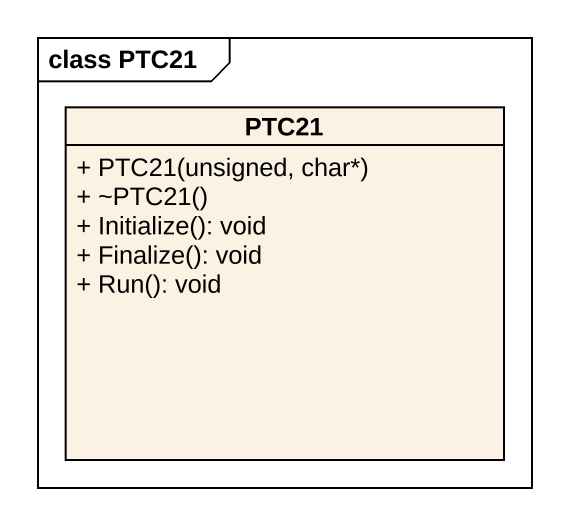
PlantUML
@startuml
mainframe class PTC21
hide circle
hide empty members
skinparam classAttributeIconSize 0
class PTC21 {
  + PTC21(unsigned, char*)
  + ~PTC21()
  + Initialize(): void
  + Finalize(): void
  + Run(): void
}
@enduml
